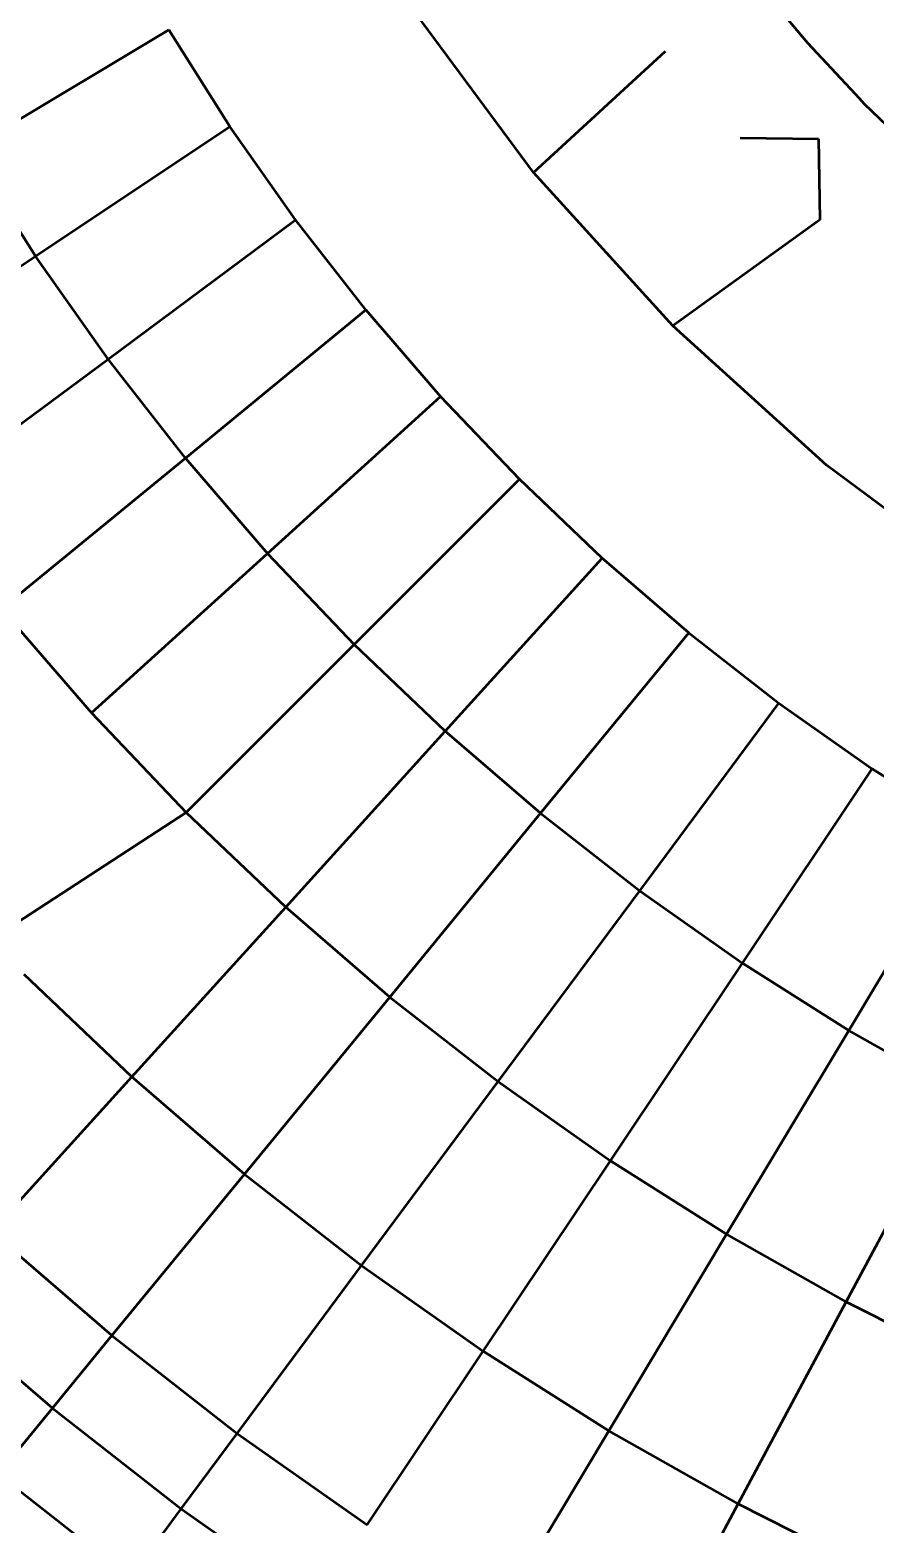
# Model space of a CAD drawing. Header units: millimetres. Extents: x -232 to 1390, y -69 to 653.
# Drawn here: x 123.34 to 141.33, y 72.63 to 104.43 of the extents above; entities that cross this region are included whole.
import ezdxf

# ---------------------------------------------------------------- set-up
doc = ezdxf.new("R2010")
doc.units = ezdxf.units.MM
doc.layers.add('Видимый контур (ГОСТ)', color=7, linetype='Continuous', lineweight=50)

msp = doc.modelspace()

# ---------------------------------------------------------------- linework, layer by layer
at = {"layer": 'Видимый контур (ГОСТ)'}
for p, q in [((134.06, 101.397), (131.433, 104.939)), ((139.894, 104.149), (139.33, 104.82)), ((122.03, 101.874), (126.294, 104.43)), ((126.294, 104.43), (127.595, 102.375)), ((141.001, 102.962), (139.894, 104.149)), ((134.06, 101.397), (136.866, 103.979)), ((141.097, 102.859), (141.001, 102.962)), ((142.71, 101.3), (141.097, 102.859)), ((123.461, 99.613), (127.595, 102.375)), ((128.995, 100.387), (127.595, 102.375)), ((138.456, 102.134), (140.125, 102.114)), ((140.125, 102.114), (140.154, 100.386)), ((122.03, 101.874), (123.461, 99.613)), ((137.021, 98.13), (134.06, 101.397)), ((125.003, 97.425), (128.995, 100.387)), ((130.492, 98.469), (128.995, 100.387)), ((140.154, 100.386), (137.021, 98.13)), ((119.256, 96.803), (123.461, 99.613)), ((125.003, 97.425), (123.461, 99.613)), ((126.649, 95.316), (130.492, 98.469)), ((130.492, 98.469), (132.08, 96.628)), ((140.289, 95.168), (137.021, 98.13)), ((120.94, 94.412), (125.003, 97.425)), ((126.649, 95.316), (125.003, 97.425)), ((128.397, 93.289), (132.08, 96.628)), ((133.757, 94.866), (132.08, 96.628)), ((122.739, 92.107), (126.649, 95.316)), ((126.649, 95.316), (128.397, 93.289)), ((143.831, 92.541), (140.289, 95.168)), ((130.242, 91.351), (133.757, 94.866)), ((135.519, 93.189), (133.757, 94.866)), ((124.649, 89.893), (128.397, 93.289)), ((128.397, 93.289), (130.242, 91.351)), ((132.181, 89.506), (135.519, 93.189)), ((137.361, 91.601), (135.519, 93.189)), ((122.739, 92.107), (124.649, 89.893)), ((134.207, 87.758), (137.361, 91.601)), ((137.361, 91.601), (139.278, 90.104)), ((126.666, 87.774), (130.242, 91.351)), ((132.181, 89.506), (130.242, 91.351)), ((136.317, 86.111), (139.278, 90.104)), ((139.278, 90.104), (141.267, 88.704)), ((124.649, 89.893), (126.666, 87.774)), ((128.784, 85.758), (132.181, 89.506)), ((134.207, 87.758), (132.181, 89.506)), ((138.505, 84.57), (141.267, 88.704)), ((143.322, 87.402), (141.267, 88.704)), ((122.578, 85.111), (126.666, 87.774)), ((128.784, 85.758), (126.666, 87.774)), ((130.998, 83.848), (134.207, 87.758)), ((134.207, 87.758), (136.317, 86.111)), ((140.766, 83.138), (143.322, 87.402)), ((133.304, 82.049), (136.317, 86.111)), ((136.317, 86.111), (138.505, 84.57)), ((125.51, 82.146), (128.784, 85.758)), ((130.998, 83.848), (128.784, 85.758)), ((125.51, 82.146), (123.219, 84.327)), ((135.695, 80.365), (138.505, 84.57)), ((140.766, 83.138), (138.505, 84.57)), ((127.906, 80.079), (130.998, 83.848)), ((130.998, 83.848), (133.304, 82.049)), ((138.165, 78.8), (140.766, 83.138)), ((143.094, 81.819), (140.766, 83.138)), ((122.524, 78.852), (125.51, 82.146)), ((127.906, 80.079), (125.51, 82.146)), ((130.4, 78.133), (133.304, 82.049)), ((133.304, 82.049), (135.695, 80.365)), ((140.71, 77.359), (143.094, 81.819)), ((132.986, 76.311), (135.695, 80.365)), ((138.165, 78.8), (135.695, 80.365)), ((125.085, 76.643), (127.906, 80.079)), ((127.906, 80.079), (130.4, 78.133)), ((125.085, 76.643), (122.524, 78.852)), ((135.659, 74.619), (138.165, 78.8)), ((140.71, 77.359), (138.165, 78.8)), ((127.751, 74.562), (130.4, 78.133)), ((130.4, 78.133), (132.986, 76.311)), ((123.818, 75.099), (121.183, 77.372)), ((138.412, 73.059), (140.71, 77.359)), ((140.71, 77.359), (143.322, 76.044)), ((123.818, 75.099), (125.085, 76.643)), ((125.085, 76.643), (127.751, 74.562)), ((130.516, 72.614), (132.986, 76.311)), ((135.659, 74.619), (132.986, 76.311)), ((122.663, 73.691), (123.818, 75.099)), ((123.818, 75.099), (126.561, 72.958)), ((126.561, 72.958), (127.751, 74.562)), ((127.751, 74.562), (130.516, 72.614)), ((133.374, 70.805), (135.659, 74.619)), ((138.412, 73.059), (135.659, 74.619)), ((122.663, 73.691), (125.477, 71.495)), ((125.477, 71.495), (126.561, 72.958)), ((126.561, 72.958), (129.407, 70.954)), ((136.316, 69.138), (138.412, 73.059)), ((138.412, 73.059), (141.238, 71.637))]:
    msp.add_line(p, q, dxfattribs=at)

doc.saveas('drawing.dxf')
